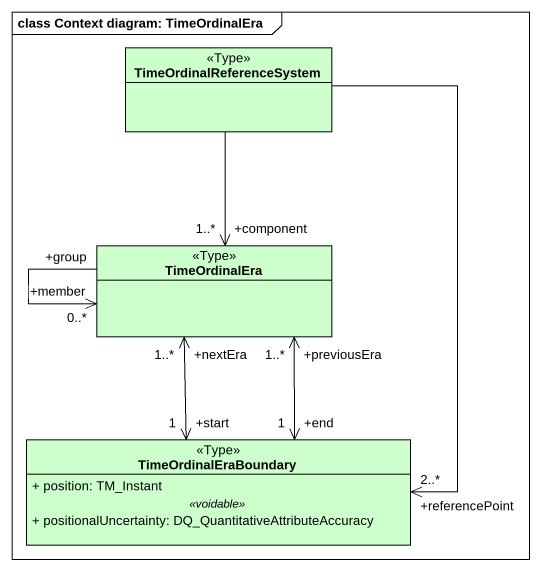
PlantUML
@startuml
mainframe class Context diagram: TimeOrdinalEra
hide circle
hide empty members
skinparam classAttributeIconSize 0
class TimeOrdinalReferenceSystem <<Type>> #CCFFCC
class TimeOrdinalEra <<Type>> #CCFFCC
class TimeOrdinalEraBoundary <<Type>> #CCFFCC {
  + position: TM_Instant
  .. <<voidable>> ..
  + positionalUncertainty: DQ_QuantitativeAttributeAccuracy
}
TimeOrdinalReferenceSystem --> "+referencePoint\n2..*" TimeOrdinalEraBoundary
TimeOrdinalEra "+component\n1..*" <-up- TimeOrdinalReferenceSystem
TimeOrdinalEra "+group" --> "+member\n0..*" TimeOrdinalEra
TimeOrdinalEraBoundary "+end\n1" <-up-> "+previousEra\n1..*" TimeOrdinalEra
TimeOrdinalEraBoundary "+start\n1" <-up-> "+nextEra\n1..*" TimeOrdinalEra
@enduml
